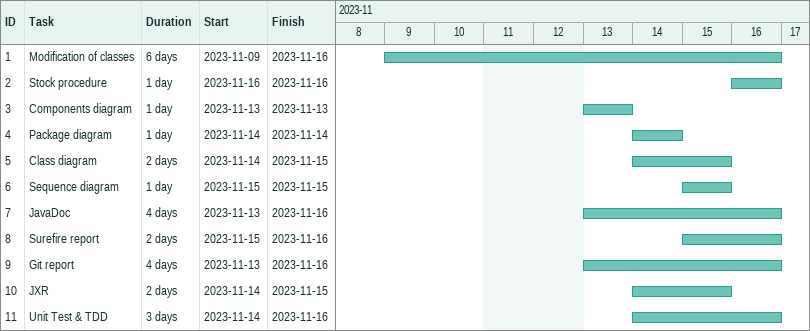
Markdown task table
| ID | Task | Duration | Start | Finish |
|---|---|---|---|---|
| 1 | Modification of classes | 6d | 2023-11-09 | 2023-11-16 |
| 2 | Stock procedure | 1d | 2023-11-16 | 2023-11-16 |
| 3 | Components diagram | 1d | 2023-11-13 | 2023-11-13 |
| 4 | Package diagram | 1d | 2023-11-14 | 2023-11-14 |
| 5 | Class diagram | 2d | 2023-11-14 | 2023-11-15 |
| 6 | Sequence diagram | 1d | 2023-11-15 | 2023-11-15 |
| 7 | JavaDoc | 4d | 2023-11-13 | 2023-11-16 |
| 8 | Surefire report | 2d | 2023-11-15 | 2023-11-16 |
| 9 | Git report | 4d | 2023-11-13 | 2023-11-16 |
| 10 | JXR | 2d | 2023-11-14 | 2023-11-15 |
| 11 | Unit Test & TDD | 3d | 2023-11-14 | 2023-11-16 |
